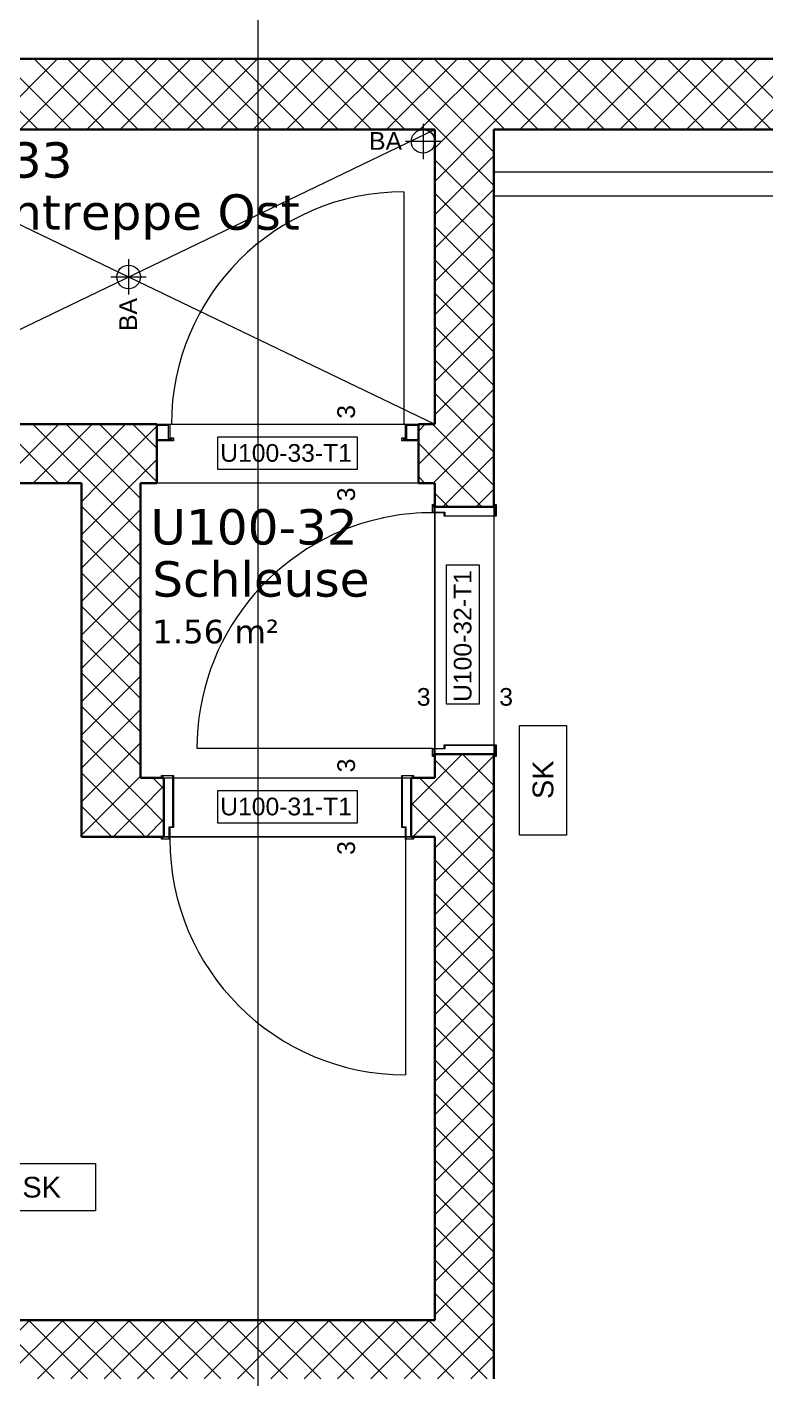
# Model space of a CAD drawing. Extents: x -1907 to 937, y -179 to 966.
# Drawn here: x -1451.9 to -1389.1, y 755.8 to 870.5 of the extents above; entities that cross this region are included whole.
import ezdxf
from ezdxf.lldxf.tags import DXFTag

# ---------------------------------------------------------------- set-up
doc = ezdxf.new("R2010")
doc.units = 0
doc.layers.get('0').update_dxf_attribs({"lineweight": 13})
for name, color, linetype, lineweight in [('A-____-NOTE-TEXT', 7, 'Continuous', 9), ('A-AREA-____-IDEN', 7, 'Continuous', 5), ('A-DOOR-____-IDEN', 7, 'Continuous', 5), ('A-DOOR-____-OTLN', 7, 'Continuous', 9), ('A-DOOR-FRAM-MCUT', 7, 'Continuous', 9), ('A-DOOR-OPNG-OTLN', 7, 'Continuous', 9), ('A-FLOR-____-OTLN', 7, 'Continuous', 9), ('A-WALL-____-MCUT', 7, 'Continuous', 35), ('A-WALL-____-PATT', 7, 'Continuous', 35), ('I-WALL-____-OTLN', 7, 'Continuous', 9), ('S-GRID-____-OTLN', 7, 'Continuous', 5)]:
    doc.layers.add(name, color=color, linetype=linetype, lineweight=lineweight)
doc.layers.add('A-DETL-____-OTLN', color=5, linetype='Continuous', lineweight=9, true_color=0x0000ff)
doc.layers.add('EL01_WAN_Schlaufkasten', color=1, linetype='Continuous', lineweight=13, true_color=0xff0000)
doc.styles.get("Standard").update_dxf_attribs({"font": 'arial.ttf'})
tags = doc.linetypes.add('_Rasterlinie_', pattern=[0.375, 0.2, -0.05, 0.075, -0.05]).pattern_tags.tags
tags[10:11] = [DXFTag(74, 4), DXFTag(75, 0), DXFTag(340, '0'), DXFTag(46, 1.0), DXFTag(50, 0.0), DXFTag(44, 0.0), DXFTag(45, 0.0)]
tags[8:9] = [DXFTag(74, 4), DXFTag(75, 0), DXFTag(340, '0'), DXFTag(46, 1.0), DXFTag(50, 0.0), DXFTag(44, 0.0), DXFTag(45, 0.0)]
tags[6:7] = [DXFTag(74, 4), DXFTag(75, 0), DXFTag(340, '0'), DXFTag(46, 1.0), DXFTag(50, 0.0), DXFTag(44, 0.0), DXFTag(45, 0.0)]
tags[4:5] = [DXFTag(74, 4), DXFTag(75, 0), DXFTag(340, '0'), DXFTag(46, 1.0), DXFTag(50, 0.0), DXFTag(44, 0.0), DXFTag(45, 0.0)]
tags = doc.linetypes.add('Gestrichelt', pattern=[0.1, 0.05, -0.05]).pattern_tags.tags
tags[6:7] = [DXFTag(74, 4), DXFTag(75, 0), DXFTag(340, '0'), DXFTag(46, 1.0), DXFTag(50, 0.0), DXFTag(44, 0.0), DXFTag(45, 0.0)]
tags[4:5] = [DXFTag(74, 4), DXFTag(75, 0), DXFTag(340, '0'), DXFTag(46, 1.0), DXFTag(50, 0.0), DXFTag(44, 0.0), DXFTag(45, 0.0)]
tags = doc.linetypes.add('Grundrissdarstellung Sturz', pattern=[0.25, 0.15, -0.05, 0, -0.05]).pattern_tags.tags
tags[10:11] = [DXFTag(74, 4), DXFTag(75, 0), DXFTag(340, '0'), DXFTag(46, 1.0), DXFTag(50, 0.0), DXFTag(44, 0.0), DXFTag(45, 0.0)]
tags[8:9] = [DXFTag(74, 4), DXFTag(75, 0), DXFTag(340, '0'), DXFTag(46, 1.0), DXFTag(50, 0.0), DXFTag(44, 0.0), DXFTag(45, 0.0)]
tags[6:7] = [DXFTag(74, 4), DXFTag(75, 0), DXFTag(340, '0'), DXFTag(46, 1.0), DXFTag(50, 0.0), DXFTag(44, 0.0), DXFTag(45, 0.0)]
tags[4:5] = [DXFTag(74, 4), DXFTag(75, 0), DXFTag(340, '0'), DXFTag(46, 1.0), DXFTag(50, 0.0), DXFTag(44, 0.0), DXFTag(45, 0.0)]

# ---------------------------------------------------------------- blocks, each defined once
blk = doc.blocks.new('Referenz-A0UJ2810XE', base_point=(-1920.13, -159.41))
at = {"layer": 'A-____-NOTE-TEXT', "color": 0, "linetype": 'Continuous', "lineweight": 5, "ltscale": 0.13}
for p, q in [((-1418.26, 862.25), (-1418.26, 859.25)), ((-1416.76, 860.75), (-1419.76, 860.75)), ((-1443.26, 850.75), (-1443.26, 847.75)), ((-1444.76, 849.25), (-1441.76, 849.25))]:
    blk.add_line(p, q, dxfattribs=at)
for centre in [(-1418.26, 860.75), (-1443.26, 849.25)]:
    blk.add_circle(centre, 1, dxfattribs=at)
at = {"layer": 'A-DETL-____-OTLN', "color": 0, "linetype": 'Gestrichelt', "ltscale": 0.13}
blk.add_line((-1412.26, 856.14), (-1074.46, 856.14), dxfattribs=at)
at = {"layer": 'A-DOOR-____-IDEN', "color": 0, "linetype": 'Continuous', "ltscale": 0.13}
for p, q in [((-1435.68, 835.69), (-1423.84, 835.69)), ((-1435.68, 832.91), (-1435.68, 835.69)), ((-1423.84, 835.69), (-1423.84, 832.91)), ((-1423.84, 832.91), (-1435.68, 832.91)), ((-1416.27, 812.99), (-1416.27, 824.83)), ((-1416.27, 824.83), (-1413.49, 824.83)), ((-1413.49, 824.83), (-1413.49, 812.99)), ((-1413.49, 812.99), (-1416.27, 812.99)), ((-1435.68, 805.69), (-1423.84, 805.69)), ((-1435.68, 802.91), (-1435.68, 805.69)), ((-1423.84, 805.69), (-1423.84, 802.91)), ((-1423.84, 802.91), (-1435.68, 802.91))]:
    blk.add_line(p, q, dxfattribs=at)
at = {"layer": 'A-DOOR-____-OTLN', "color": 0, "linetype": 'Grundrissdarstellung Sturz', "ltscale": 0.13}
for p, q in [((-1417.26, 829.75), (-1417.26, 812.1)), ((-1412.26, 829.75), (-1412.26, 812.1)), ((-1417.26, 812.1), (-1417.26, 810)), ((-1412.26, 812.1), (-1412.26, 810)), ((-1417.26, 810), (-1417.26, 808.75)), ((-1412.26, 810), (-1412.26, 808.75)), ((-1440.26, 806.75), (-1423.26, 806.75)), ((-1423.26, 806.75), (-1421.16, 806.75)), ((-1421.16, 806.75), (-1419.26, 806.75)), ((-1440.26, 801.75), (-1423.26, 801.75)), ((-1423.26, 801.75), (-1421.16, 801.75)), ((-1421.16, 801.75), (-1419.26, 801.75))]:
    blk.add_line(p, q, dxfattribs=at)
at = {"layer": 'A-DOOR-FRAM-MCUT', "color": 0, "linetype": 'Continuous', "ltscale": 0.13}
for p, q in [((-1440.86, 836.75), (-1439.76, 836.75)), ((-1439.86, 836.65), (-1440.86, 836.65)), ((-1439.86, 835.51), (-1439.86, 836.65)), ((-1439.76, 836.75), (-1439.76, 835.61)), ((-1419.76, 836.75), (-1418.66, 836.75)), ((-1419.76, 835.61), (-1419.76, 836.75)), ((-1419.66, 836.65), (-1419.66, 835.51)), ((-1418.66, 836.65), (-1419.66, 836.65)), ((-1440.86, 835.45), (-1439.56, 835.45)), ((-1439.46, 835.35), (-1440.86, 835.35)), ((-1439.56, 835.51), (-1439.86, 835.51)), ((-1439.76, 835.61), (-1439.46, 835.61)), ((-1439.56, 835.45), (-1439.56, 835.51)), ((-1439.46, 835.61), (-1439.46, 835.35)), ((-1420.06, 835.61), (-1419.76, 835.61)), ((-1420.06, 835.35), (-1420.06, 835.61)), ((-1418.66, 835.35), (-1420.06, 835.35)), ((-1419.96, 835.51), (-1419.96, 835.45)), ((-1419.66, 835.51), (-1419.96, 835.51)), ((-1419.96, 835.45), (-1418.66, 835.45)), ((-1417.46, 829.95), (-1417.26, 829.95)), ((-1417.46, 829.25), (-1417.46, 829.95)), ((-1417.42, 829.91), (-1417.42, 829.29)), ((-1417.26, 829.91), (-1417.42, 829.91)), ((-1412.26, 829.95), (-1412.06, 829.95)), ((-1412.1, 829.91), (-1412.26, 829.91)), ((-1412.1, 828.99), (-1412.1, 829.91)), ((-1412.06, 829.95), (-1412.06, 828.95)), ((-1416.46, 829.25), (-1417.46, 829.25)), ((-1417.42, 829.29), (-1416.42, 829.29)), ((-1416.46, 828.95), (-1416.46, 829.25)), ((-1412.06, 828.95), (-1416.46, 828.95)), ((-1416.42, 829.29), (-1416.42, 828.99)), ((-1416.42, 828.99), (-1412.1, 828.99)), ((-1417.46, 809.25), (-1416.46, 809.25)), ((-1417.46, 808.55), (-1417.46, 809.25)), ((-1417.42, 809.21), (-1417.42, 808.59)), ((-1416.42, 809.21), (-1417.42, 809.21)), ((-1416.46, 809.55), (-1412.06, 809.55)), ((-1416.46, 809.25), (-1416.46, 809.55)), ((-1416.42, 809.51), (-1416.42, 809.21)), ((-1412.1, 809.51), (-1416.42, 809.51)), ((-1412.1, 808.59), (-1412.1, 809.51)), ((-1412.06, 809.55), (-1412.06, 808.55)), ((-1417.26, 808.55), (-1417.46, 808.55)), ((-1417.42, 808.59), (-1417.26, 808.59)), ((-1412.26, 808.59), (-1412.1, 808.59)), ((-1412.06, 808.55), (-1412.26, 808.55)), ((-1440.46, 806.95), (-1439.46, 806.95)), ((-1440.46, 806.75), (-1440.46, 806.95)), ((-1440.42, 806.91), (-1440.42, 806.75)), ((-1439.5, 806.91), (-1440.42, 806.91)), ((-1439.5, 802.59), (-1439.5, 806.91)), ((-1439.46, 806.95), (-1439.46, 802.55)), ((-1420.06, 806.95), (-1419.06, 806.95)), ((-1420.06, 802.55), (-1420.06, 806.95)), ((-1420.02, 806.91), (-1420.02, 802.59)), ((-1419.1, 806.91), (-1420.02, 806.91)), ((-1419.1, 806.75), (-1419.1, 806.91)), ((-1419.06, 806.95), (-1419.06, 806.75)), ((-1439.8, 802.59), (-1439.5, 802.59)), ((-1439.8, 801.59), (-1439.8, 802.59)), ((-1439.76, 802.55), (-1439.76, 801.55)), ((-1439.46, 802.55), (-1439.76, 802.55)), ((-1419.76, 802.55), (-1420.06, 802.55)), ((-1420.02, 802.59), (-1419.72, 802.59)), ((-1419.76, 801.55), (-1419.76, 802.55)), ((-1419.72, 802.59), (-1419.72, 801.59)), ((-1440.46, 801.55), (-1440.46, 801.75)), ((-1439.76, 801.55), (-1440.46, 801.55)), ((-1440.42, 801.75), (-1440.42, 801.59)), ((-1440.42, 801.59), (-1439.8, 801.59)), ((-1419.06, 801.55), (-1419.76, 801.55)), ((-1419.72, 801.59), (-1419.1, 801.59)), ((-1419.1, 801.59), (-1419.1, 801.75)), ((-1419.06, 801.75), (-1419.06, 801.55))]:
    blk.add_line(p, q, dxfattribs=at)
at = {"layer": 'A-DOOR-OPNG-OTLN', "color": 0, "linetype": 'Continuous', "ltscale": 0.13}
for p, q in [((-1419.9, 856.47), (-1419.9, 836.75)), ((-1422.66, 809.25), (-1437.46, 809.25)), ((-1421.16, 809.25), (-1422.66, 809.25)), ((-1417.46, 809.25), (-1421.16, 809.25)), ((-1419.76, 801.55), (-1419.76, 781.55))]:
    blk.add_line(p, q, dxfattribs=at)
for centre, major_axis, end_param in [((-1419.9, 836.75), (0, 19.72), 1.570796), ((-1417.46, 809.25), (-4.35, 19.52), 1.351663), ((-1417.46, 809.25), (-3.71, 19.65), 0.032727), ((-1417.46, 809.25), (0, 20), 0.186407), ((-1419.76, 801.55), (-20, 0), 1.570796)]:
    blk.add_ellipse(centre, major_axis=major_axis, ratio=1, start_param=0, end_param=end_param, dxfattribs=at)
at = {"layer": 'A-FLOR-____-OTLN', "color": 0, "linetype": 'Continuous', "ltscale": 0.13}
for p, q in [((-1469.26, 836.75), (-1417.26, 861.75)), ((-1469.26, 861.75), (-1417.26, 836.75)), ((-1073.86, 861.74), (-1412.26, 861.74)), ((-1074.46, 858.15), (-1412.26, 858.15))]:
    blk.add_line(p, q, dxfattribs=at)
at = {"layer": 'A-WALL-____-MCUT', "color": 0, "linetype": 'Continuous', "ltscale": 0.35}
for p, q in [((-648.86, 867.75), (-1658.42, 867.75)), ((-1417.26, 861.75), (-1501.96, 861.75)), ((-1417.26, 861.75), (-1417.26, 836.75)), ((-1412.26, 829.75), (-1412.26, 861.75)), ((-1073.86, 861.75), (-1412.26, 861.75)), ((-1440.86, 836.75), (-1501.96, 836.75)), ((-1440.86, 831.75), (-1440.86, 836.75)), ((-1417.26, 836.75), (-1418.66, 836.75)), ((-1418.66, 831.75), (-1418.66, 836.75)), ((-1447.26, 831.75), (-1512.26, 831.75)), ((-1447.26, 831.75), (-1447.26, 801.75)), ((-1442.26, 806.75), (-1442.26, 831.75)), ((-1440.86, 831.75), (-1442.26, 831.75)), ((-1417.26, 831.75), (-1418.66, 831.75)), ((-1417.26, 831.75), (-1417.26, 829.75)), ((-1417.26, 829.75), (-1412.26, 829.75)), ((-1412.26, 808.75), (-1417.26, 808.75)), ((-1417.26, 808.75), (-1417.26, 806.75)), ((-1412.26, 755.75), (-1412.26, 808.75)), ((-1440.26, 806.75), (-1442.26, 806.75)), ((-1440.26, 801.75), (-1440.26, 806.75)), ((-1417.26, 806.75), (-1419.26, 806.75)), ((-1419.26, 806.75), (-1419.26, 801.75)), ((-1447.26, 801.75), (-1440.26, 801.75)), ((-1419.26, 801.75), (-1417.26, 801.75)), ((-1417.26, 801.75), (-1417.26, 760.75)), ((-1417.26, 760.75), (-1512.26, 760.75))]:
    blk.add_line(p, q, dxfattribs=at)
at = {"layer": 'A-WALL-____-PATT', "color": 0, "linetype": 'Continuous', "lineweight": 9, "ltscale": 0.13}
for p, q in [((-1450.93, 861.75), (-1456.93, 867.75)), ((-1455.29, 861.75), (-1449.29, 867.75)), ((-1448.1, 861.75), (-1454.1, 867.75)), ((-1452.46, 861.75), (-1446.46, 867.75)), ((-1445.27, 861.75), (-1451.27, 867.75)), ((-1449.64, 861.75), (-1443.64, 867.75)), ((-1442.45, 861.75), (-1448.45, 867.75)), ((-1446.81, 861.75), (-1440.81, 867.75)), ((-1439.62, 861.75), (-1445.62, 867.75)), ((-1443.98, 861.75), (-1437.98, 867.75)), ((-1436.79, 861.75), (-1442.79, 867.75)), ((-1441.15, 861.75), (-1435.15, 867.75)), ((-1433.96, 861.75), (-1439.96, 867.75)), ((-1438.32, 861.75), (-1432.32, 867.75)), ((-1431.13, 861.75), (-1437.13, 867.75)), ((-1435.49, 861.75), (-1429.49, 867.75)), ((-1428.3, 861.75), (-1434.3, 867.75)), ((-1432.67, 861.75), (-1426.67, 867.75)), ((-1425.47, 861.75), (-1431.47, 867.75)), ((-1429.84, 861.75), (-1423.84, 867.75)), ((-1422.65, 861.75), (-1428.65, 867.75)), ((-1427.01, 861.75), (-1421.01, 867.75)), ((-1419.82, 861.75), (-1425.82, 867.75)), ((-1424.18, 861.75), (-1418.18, 867.75)), ((-1416.99, 861.75), (-1422.99, 867.75)), ((-1421.35, 861.75), (-1415.35, 867.75)), ((-1414.16, 861.75), (-1420.16, 867.75)), ((-1418.52, 861.75), (-1412.52, 867.75)), ((-1411.33, 861.75), (-1417.33, 867.75)), ((-1415.69, 861.75), (-1409.69, 867.75)), ((-1408.5, 861.75), (-1414.5, 867.75)), ((-1412.87, 861.75), (-1406.87, 867.75)), ((-1405.68, 861.75), (-1411.68, 867.75)), ((-1410.04, 861.75), (-1404.04, 867.75)), ((-1402.85, 861.75), (-1408.85, 867.75)), ((-1407.21, 861.75), (-1401.21, 867.75)), ((-1400.02, 861.75), (-1406.02, 867.75)), ((-1404.38, 861.75), (-1398.38, 867.75)), ((-1397.19, 861.75), (-1403.19, 867.75)), ((-1401.55, 861.75), (-1395.55, 867.75)), ((-1394.36, 861.75), (-1400.36, 867.75)), ((-1398.72, 861.75), (-1392.72, 867.75)), ((-1391.53, 861.75), (-1397.53, 867.75)), ((-1395.9, 861.75), (-1389.9, 867.75)), ((-1388.7, 861.75), (-1394.7, 867.75)), ((-1393.07, 861.75), (-1387.07, 867.75)), ((-1385.88, 861.75), (-1391.88, 867.75)), ((-1390.24, 861.75), (-1384.24, 867.75)), ((-1417.26, 860.18), (-1415.69, 861.75)), ((-1417.26, 857.36), (-1412.87, 861.75)), ((-1412.26, 857.02), (-1416.99, 861.75)), ((-1412.26, 859.85), (-1414.16, 861.75)), ((-1417.26, 854.53), (-1412.26, 859.53)), ((-1412.26, 854.19), (-1417.26, 859.19)), ((-1417.26, 851.7), (-1412.26, 856.7)), ((-1412.26, 851.37), (-1417.26, 856.37)), ((-1417.26, 848.87), (-1412.26, 853.87)), ((-1412.26, 848.54), (-1417.26, 853.54)), ((-1417.26, 846.04), (-1412.26, 851.04)), ((-1412.26, 845.71), (-1417.26, 850.71)), ((-1417.26, 843.21), (-1412.26, 848.21)), ((-1412.26, 842.88), (-1417.26, 847.88)), ((-1417.26, 840.38), (-1412.26, 845.38)), ((-1412.26, 840.05), (-1417.26, 845.05)), ((-1417.26, 837.56), (-1412.26, 842.56)), ((-1412.26, 837.22), (-1417.26, 842.22)), ((-1417.26, 834.73), (-1412.26, 839.73)), ((-1412.26, 834.39), (-1417.26, 839.39)), ((-1449.21, 831.75), (-1454.21, 836.75)), ((-1454.18, 831.75), (-1449.18, 836.75)), ((-1446.39, 831.75), (-1451.39, 836.75)), ((-1451.35, 831.75), (-1446.35, 836.75)), ((-1443.56, 831.75), (-1448.56, 836.75)), ((-1448.52, 831.75), (-1443.52, 836.75)), ((-1440.86, 831.88), (-1445.73, 836.75)), ((-1445.69, 831.75), (-1440.86, 836.58)), ((-1440.86, 834.71), (-1442.9, 836.75)), ((-1418.66, 836.16), (-1418.07, 836.75)), ((-1417.26, 836.57), (-1417.45, 836.75)), ((-1417.26, 831.9), (-1412.26, 836.9)), ((-1412.26, 831.57), (-1417.26, 836.57)), ((-1417.26, 833.74), (-1418.66, 835.14)), ((-1418.66, 833.33), (-1417.26, 834.73)), ((-1416.58, 829.75), (-1412.26, 834.07)), ((-1442.87, 831.75), (-1440.86, 833.76)), ((-1413.27, 829.75), (-1417.26, 833.74)), ((-1447.26, 830.18), (-1445.69, 831.75)), ((-1447.26, 827.36), (-1442.87, 831.75)), ((-1442.26, 827.63), (-1446.39, 831.75)), ((-1442.26, 830.45), (-1443.56, 831.75)), ((-1418.1, 831.75), (-1418.66, 832.31)), ((-1417.41, 831.75), (-1417.26, 831.9)), ((-1416.1, 829.75), (-1417.26, 830.91)), ((-1413.75, 829.75), (-1412.26, 831.24)), ((-1442.26, 824.8), (-1447.26, 829.8)), ((-1447.26, 824.53), (-1442.26, 829.53)), ((-1442.26, 821.97), (-1447.26, 826.97)), ((-1447.26, 821.7), (-1442.26, 826.7)), ((-1442.26, 819.14), (-1447.26, 824.14)), ((-1447.26, 818.87), (-1442.26, 823.87)), ((-1442.26, 816.31), (-1447.26, 821.31)), ((-1447.26, 816.04), (-1442.26, 821.04)), ((-1442.26, 813.48), (-1447.26, 818.48)), ((-1447.26, 813.21), (-1442.26, 818.21)), ((-1442.26, 810.65), (-1447.26, 815.65)), ((-1447.26, 810.38), (-1442.26, 815.38)), ((-1442.26, 807.83), (-1447.26, 812.83)), ((-1447.26, 807.56), (-1442.26, 812.56)), ((-1442.26, 805), (-1447.26, 810)), ((-1447.26, 804.73), (-1442.26, 809.73)), ((-1417.26, 806.44), (-1414.95, 808.75)), ((-1412.26, 806.11), (-1414.9, 808.75)), ((-1417.26, 803.61), (-1412.26, 808.61)), ((-1412.26, 803.28), (-1417.26, 808.28)), ((-1442.26, 802.17), (-1447.26, 807.17)), ((-1447.26, 801.9), (-1442.26, 806.9)), ((-1440.26, 805.83), (-1441.19, 806.75)), ((-1419.26, 804.44), (-1417.26, 806.44)), ((-1417.26, 805.45), (-1418.56, 806.75)), ((-1442.26, 804.07), (-1440.26, 806.07)), ((-1417.26, 800.79), (-1412.26, 805.79)), ((-1412.26, 800.45), (-1417.26, 805.45)), ((-1444.67, 801.75), (-1447.26, 804.34)), ((-1440.26, 803), (-1442.26, 805)), ((-1417.26, 802.63), (-1419.26, 804.63)), ((-1444.58, 801.75), (-1442.26, 804.07)), ((-1441.75, 801.75), (-1440.26, 803.24)), ((-1419.13, 801.75), (-1417.26, 803.61)), ((-1417.26, 797.96), (-1412.26, 802.96)), ((-1441.84, 801.75), (-1442.26, 802.17)), ((-1419.21, 801.75), (-1419.26, 801.8)), ((-1412.26, 797.63), (-1417.26, 802.63)), ((-1417.26, 795.13), (-1412.26, 800.13)), ((-1412.26, 794.8), (-1417.26, 799.8)), ((-1417.26, 792.3), (-1412.26, 797.3)), ((-1412.26, 791.97), (-1417.26, 796.97)), ((-1417.26, 789.47), (-1412.26, 794.47)), ((-1412.26, 789.14), (-1417.26, 794.14)), ((-1417.26, 786.64), (-1412.26, 791.64)), ((-1412.26, 786.31), (-1417.26, 791.31)), ((-1417.26, 783.82), (-1412.26, 788.82)), ((-1412.26, 783.48), (-1417.26, 788.48)), ((-1417.26, 780.99), (-1412.26, 785.99)), ((-1412.26, 780.65), (-1417.26, 785.65)), ((-1417.26, 778.16), (-1412.26, 783.16)), ((-1412.26, 777.83), (-1417.26, 782.83)), ((-1417.26, 775.33), (-1412.26, 780.33)), ((-1412.26, 775), (-1417.26, 780)), ((-1417.26, 772.5), (-1412.26, 777.5)), ((-1412.26, 772.17), (-1417.26, 777.17)), ((-1417.26, 769.67), (-1412.26, 774.67)), ((-1412.26, 769.34), (-1417.26, 774.34)), ((-1417.26, 766.85), (-1412.26, 771.85)), ((-1412.26, 766.51), (-1417.26, 771.51)), ((-1417.26, 764.02), (-1412.26, 769.02)), ((-1412.26, 763.68), (-1417.26, 768.68)), ((-1417.26, 761.19), (-1412.26, 766.19)), ((-1412.26, 760.86), (-1417.26, 765.86)), ((-1417.26, 758.36), (-1412.26, 763.36)), ((-1412.26, 758.03), (-1417.26, 763.03)), ((-1456.64, 755.75), (-1451.64, 760.75)), ((-1449.58, 755.75), (-1454.58, 760.75)), ((-1453.81, 755.75), (-1448.81, 760.75)), ((-1446.75, 755.75), (-1451.75, 760.75)), ((-1450.98, 755.75), (-1445.98, 760.75)), ((-1443.93, 755.75), (-1448.93, 760.75)), ((-1448.16, 755.75), (-1443.16, 760.75)), ((-1441.1, 755.75), (-1446.1, 760.75)), ((-1445.33, 755.75), (-1440.33, 760.75)), ((-1438.27, 755.75), (-1443.27, 760.75)), ((-1442.5, 755.75), (-1437.5, 760.75)), ((-1435.44, 755.75), (-1440.44, 760.75)), ((-1439.67, 755.75), (-1434.67, 760.75)), ((-1432.61, 755.75), (-1437.61, 760.75)), ((-1436.84, 755.75), (-1431.84, 760.75)), ((-1429.78, 755.75), (-1434.78, 760.75)), ((-1434.01, 755.75), (-1429.01, 760.75)), ((-1426.95, 755.75), (-1431.95, 760.75)), ((-1431.19, 755.75), (-1426.19, 760.75)), ((-1424.13, 755.75), (-1429.13, 760.75)), ((-1428.36, 755.75), (-1423.36, 760.75)), ((-1421.3, 755.75), (-1426.3, 760.75)), ((-1425.53, 755.75), (-1420.53, 760.75)), ((-1418.47, 755.75), (-1423.47, 760.75)), ((-1422.7, 755.75), (-1417.7, 760.75)), ((-1417.26, 757.37), (-1420.64, 760.75)), ((-1417.26, 760.2), (-1417.81, 760.75)), ((-1417.04, 755.75), (-1412.26, 760.53)), ((-1412.81, 755.75), (-1417.26, 760.2)), ((-1419.87, 755.75), (-1417.26, 758.36)), ((-1415.64, 755.75), (-1417.26, 757.37)), ((-1414.21, 755.75), (-1412.26, 757.7))]:
    blk.add_line(p, q, dxfattribs=at)
at = {"layer": 'I-WALL-____-OTLN', "color": 0, "linetype": 'Continuous', "ltscale": 0.13}
for p, q in [((-1439.76, 836.75), (-1419.76, 836.75)), ((-1418.66, 831.75), (-1440.86, 831.75)), ((-1417.26, 829.29), (-1417.26, 829.75)), ((-1412.26, 829.75), (-1412.26, 828.99)), ((-1417.26, 809.25), (-1417.26, 829.25)), ((-1412.26, 828.95), (-1412.26, 809.55)), ((-1417.26, 808.75), (-1417.26, 809.21)), ((-1412.26, 809.51), (-1412.26, 808.75)), ((-1440.26, 806.75), (-1439.5, 806.75)), ((-1439.46, 806.75), (-1420.06, 806.75)), ((-1420.02, 806.75), (-1419.26, 806.75)), ((-1439.8, 801.75), (-1440.26, 801.75)), ((-1419.76, 801.75), (-1439.76, 801.75)), ((-1419.26, 801.75), (-1419.72, 801.75))]:
    blk.add_line(p, q, dxfattribs=at)
at = {"layer": 'S-GRID-____-OTLN', "color": 0, "linetype": '_Rasterlinie_', "ltscale": 0.13}
blk.add_line((-1432.26, 109.45), (-1432.26, 950.47), dxfattribs=at)
at = {"layer": 'A-____-NOTE-TEXT', "color": 0, "linetype": 'Continuous', "lineweight": 5, "ltscale": 0.13, "char_height": 1.5, "attachment_point": 1}
for s, insert in [('{\\fArial;BA}', (-1422.84, 861.54)), ('{\\fArial;3}', (-1418.79, 814.37)), ('{\\fArial;3}', (-1411.79, 814.37))]:
    blk.add_mtext(s, dxfattribs=dict(at, insert=insert))
at = {"layer": 'A-____-NOTE-TEXT', "color": 0, "linetype": 'Continuous', "lineweight": 5, "ltscale": 0.13, "char_height": 1.5, "attachment_point": 1, "rotation": 90}
for s, insert in [('{\\fArial;BA}', (-1444.05, 844.67)), ('{\\fArial;3}', (-1425.54, 837.22)), ('{\\fArial;3}', (-1425.54, 830.22)), ('{\\fArial;3}', (-1425.54, 807.22)), ('{\\fArial;3}', (-1425.54, 800.22))]:
    blk.add_mtext(s, dxfattribs=dict(at, insert=insert))
at = {"layer": 'A-AREA-____-IDEN', "color": 0, "linetype": 'Continuous', "ltscale": 0.13, "attachment_point": 1}
for s, insert, char_height in [('{\\fVerdana;U100-33}', (-1465.61, 860.68), 3), ('{\\fVerdana;Aussentreppe Ost}', (-1465.47, 856.26), 3), ('{\\fVerdana;U100-32}', (-1441.4, 829.55), 3), ('{\\fVerdana;Schleuse}', (-1441.25, 825.13), 3), ('{\\fVerdana;1.56 m²}', (-1441.25, 820.16), 2)]:
    blk.add_mtext(s, dxfattribs=dict(at, insert=insert, char_height=char_height))
at = {"layer": 'A-DOOR-____-IDEN', "color": 0, "linetype": 'Continuous', "ltscale": 0.13, "char_height": 1.5, "attachment_point": 1}
for s, insert in [('{\\fArial;U100-33-T1}', (-1435.48, 835.07)), ('{\\fArial;U100-31-T1}', (-1435.48, 805.07))]:
    blk.add_mtext(s, dxfattribs=dict(at, insert=insert))
at = {"layer": 'A-DOOR-____-IDEN', "color": 0, "linetype": 'Continuous', "ltscale": 0.13, "insert": (-1415.65, 813.19), "char_height": 1.5, "attachment_point": 1, "rotation": 90}
blk.add_mtext('{\\fArial;U100-32-T1}', dxfattribs=at)
blk = doc.blocks.new('Schlaufkasten Decke (multi)-A0UJ2868XE', base_point=(-1410.08, 801.9))
at = {"color": 0, "linetype": 'ByBlock', "lineweight": -2, "ltscale": 0.13}
for p, q in [((-1410.08, 801.9), (-1410.08, 811.18)), ((-1410.08, 811.18), (-1406.08, 811.18)), ((-1406.08, 811.18), (-1406.08, 801.9)), ((-1406.08, 801.9), (-1410.08, 801.9))]:
    blk.add_line(p, q, dxfattribs=at)
at = {"color": 0, "linetype": 'ByBlock', "lineweight": -2, "ltscale": 0.13, "insert": (-1408.96, 804.95), "char_height": 1.76, "attachment_point": 1, "rotation": 90}
blk.add_mtext('{\\fArial;SK}', dxfattribs=at)
blk = doc.blocks.new('Schlaufkasten Decke (multi)-A0UJ28IQXE', base_point=(-1455.34, 770.02))
at = {"color": 0, "linetype": 'ByBlock', "lineweight": -2, "ltscale": 0.13}
for p, q in [((-1455.34, 770.02), (-1455.34, 774.02)), ((-1455.34, 774.02), (-1446.06, 774.02)), ((-1446.06, 774.02), (-1446.06, 770.02)), ((-1446.06, 770.02), (-1455.34, 770.02))]:
    blk.add_line(p, q, dxfattribs=at)
at = {"color": 0, "linetype": 'ByBlock', "lineweight": -2, "ltscale": 0.13, "insert": (-1452.28, 772.9), "char_height": 1.76, "attachment_point": 1}
blk.add_mtext('{\\fArial;SK}', dxfattribs=at)

msp = doc.modelspace()

# ---------------------------------------------------------------- block references
at = {"color": 9, "lineweight": 25, "ltscale": 0.25, "true_color": 0xc0c0c0}
msp.add_blockref('Referenz-A0UJ2810XE', (-1920.13, -159.41), dxfattribs=at)
at = {"layer": 'EL01_WAN_Schlaufkasten', "ltscale": 0.13}
for name, p in [('Schlaufkasten Decke (multi)-A0UJ2868XE', (-1410.08, 801.9)), ('Schlaufkasten Decke (multi)-A0UJ28IQXE', (-1455.34, 770.02))]:
    msp.add_blockref(name, p, dxfattribs=at)

doc.saveas('drawing.dxf')
